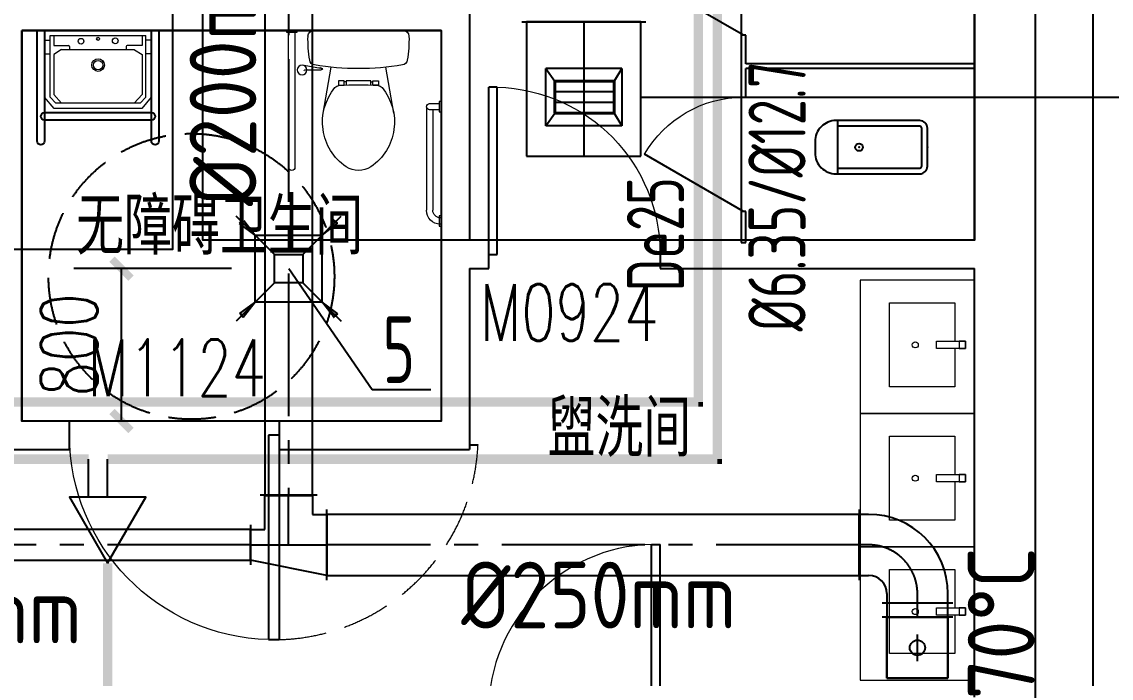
# Model space of a CAD drawing. Extents: x 1738143 to 1822243, y -608375 to -303375.
# Drawn here: x 1799328 to 1805046, y -381948 to -378502 of the extents above; entities that cross this region are included whole.
import ezdxf

# ---------------------------------------------------------------- set-up
doc = ezdxf.new("R2010")
doc.units = 0
doc.header["$LTSCALE"] = 1000
doc.header["$MEASUREMENT"] = 0
doc.linetypes.add('CENTER2', pattern=[1.125, 0.75, -0.125, 0.125, -0.125])
doc.linetypes.add('DASH', pattern=[0.35, 0.25, -0.1])
for name, color, linetype, lineweight in [('A-FLOR-IDEN', 7, 'Continuous', 20), ('A-LVTRY', 145, 'Continuous', 20), ('洁具', 144, 'Continuous', 9)]:
    doc.layers.add(name, color=color, linetype=linetype, lineweight=lineweight)
for name, color, linetype in [('DUCT-排风中心线', 5, 'CENTER2'), ('DUCT-排风标注', 3, 'Continuous'), ('DUCT-排风管', 31, 'Continuous'), ('DUCT-排风管端线', 2, 'Continuous'), ('DUCT-排风风口', 7, 'Continuous'), ('DUCT-送风中心线', 5, 'CENTER2'), ('DUCT-送风标注', 3, 'Continuous'), ('DUCT-送风法兰', 2, 'Continuous'), ('DUCT-送风管', 4, 'Continuous'), ('DUCT-送风管端线', 2, 'Continuous'), ('DUCT-送风阀门', 7, 'Continuous'), ('LATRINE', 6, 'Continuous'), ('LVTRY', 6, 'Continuous'), ('PIPE-空冷凝水', 150, 'CENTER2'), ('TH_DIM', 3, 'Continuous'), ('TH_TEXT', 7, 'Continuous'), ('VRV-PIPE', 1, 'Continuous'), ('VRV-配件', 1, 'Continuous'), ('WALL', 9, 'Continuous'), ('WINDOW', 4, 'Continuous'), ('WINDOW_TEXT', 7, 'Continuous'), ('采暖', 7, 'Continuous')]:
    doc.layers.add(name, color=color, linetype=linetype)
doc.styles.add('_TCH_DIM_T3', font='SIMPLEX', dxfattribs={"width": 0.705882, "bigfont": 'GBCBIG'})
doc.styles.add('_TCH_WINDOW', font='SIMPLEX', dxfattribs={"height": 3.5, "bigfont": 'GBCBIG'})
doc.styles.add('ROS', font='simhei.ttf', dxfattribs={"width": 0.7})
doc.styles.get("Standard").update_dxf_attribs({"font": 'gbenor.shx', "bigfont": 'gbcbig.shx'})
doc.styles.add('TSSD_Rein', font='Tssdeng.shx', dxfattribs={"width": 0.7, "bigfont": 'hztxt.shx'})
doc.dimstyles.new('_TCH_ARCH&&100', dxfattribs={"dimtxt": 297.5, "dimasz": 100, "dimexe": 250, "dimexo": 300, "dimgap": 126.25, "dimtad": 1, "dimdec": 0, "dimzin": 0, "dimdsep": 46, "dimtxsty": '_TCH_DIM_T3', "dimblk": 'ARCHTICK', "dimcen": 0.09, "dimclrt": 7, "dimazin": 2, "dimtfac": 1, "dimtdec": 0, "dimtix": 1, "dimtmove": 2, "dimatfit": 3, "dimfxl": 30, "dimtolj": 1, "dimtzin": 0, "dimarcsym": 0})

# ---------------------------------------------------------------- blocks, each defined once
blk = doc.blocks.new('A$C549865D3')
at = {"layer": 'A-LVTRY'}
blk.add_lwpolyline([(298.5, 430), (550, 430), (550, 0), (0, 0), (0, 430), (251.5, 430)], dxfattribs=at)
for points in [[(251.5, 500), (251.5, 458), (298.5, 458), (298.5, 500)], [(298.5, 500), (298.5, 309.5), (251.5, 309.5), (251.5, 500)]]:
    blk.add_lwpolyline(points, close=True, dxfattribs=at)
blk.add_circle((275, 170), 20, dxfattribs=at)
blk = doc.blocks.new('2313414')
at = {"layer": 'A-LVTRY'}
blk.add_lwpolyline([(1698293.5, -109163), (1698293.5, -108463), (1698893.5, -108463), (1698893.5, -109163)], close=True, dxfattribs=at)
at = {"layer": 'A-LVTRY', "xscale": -0.8, "yscale": 0.8, "zscale": 0.8, "rotation": 90}
blk.add_blockref('A$C549865D3', (1698741, -108582.2), dxfattribs=at)
blk = doc.blocks.new('52')
at = {"layer": 'A-LVTRY'}
for p, q in [((2025963.6, -89344.3), (2025973.6, -89344.3)), ((2025963.6, -89397.3), (2025963.6, -89344.3)), ((2025970.1, -89354.3), (2025963.6, -89354.3)), ((2025970.1, -89387.3), (2025963.6, -89387.3)), ((2025973.6, -89397.3), (2025963.6, -89397.3)), ((2025897.1, -89970.8), (2025897.1, -89427.3)), ((2025930.1, -89954.3), (2025930.1, -89427.3)), ((2025173.6, -89652.3), (2025173.6, -90360.8)), ((2025206.6, -90360.8), (2025206.6, -89652.3)), ((2025355.1, -89937.2), (2025395.9, -90178.1)), ((2025725.1, -89937.2), (2025684.4, -90178.1)), ((2025963.6, -89954.3), (2025913.6, -89954.3)), ((2025913.6, -89987.3), (2025963.6, -89987.3)), ((2025963.6, -89944.3), (2025973.6, -89944.3)), ((2025963.6, -89997.3), (2025963.6, -89944.3)), ((2025973.6, -89997.3), (2025963.6, -89997.3)), ((2025435.1, -90083.7), (2025465.1, -90083.7)), ((2025435.1, -90105.8), (2025435.1, -90083.7)), ((2025465.1, -90105.8), (2025435.1, -90105.8)), ((2025465.1, -90083.7), (2025465.1, -90105.8)), ((2025475.1, -90100.8), (2025465.1, -90100.8)), ((2025475.1, -90105.8), (2025475.1, -90084.2)), ((2025605.1, -90105.8), (2025475.1, -90105.8)), ((2025605.1, -90084.2), (2025605.1, -90105.8)), ((2025605.1, -90100.8), (2025615.1, -90100.8)), ((2025615.1, -90083.7), (2025615.1, -90105.8)), ((2025645.1, -90083.7), (2025615.1, -90083.7)), ((2025615.1, -90105.8), (2025645.1, -90105.8)), ((2025645.1, -90105.8), (2025645.1, -90083.7)), ((2025258.9, -90163.5), (2025343.9, -90163.5)), ((2025332.6, -90173.5), (2025243.9, -90188.5)), ((2025352.3, -90170.2), (2025338.9, -90175.6)), ((2025163.6, -90360.8), (2025163.6, -90370.8)), ((2025216.6, -90360.8), (2025163.6, -90360.8)), ((2025216.6, -90370.8), (2025216.6, -90360.8))]:
    blk.add_line(p, q, dxfattribs=at)
blk.add_circle((2025243.9, -90163.5), 25, dxfattribs=at)
for centre, radius, start, end in [((2025970.1, -89427.3), 73, 90, 180), ((2025970.1, -89427.3), 40, 90, 180), ((2025190.1, -89652.3), 16.5, 0, 180), ((2025540.1, -89751.4), 115.6, 55.7945, 124.2055), ((2025634.3, -89890), 283.1, 124.2055, 219.7691), ((2025446, -89890), 283.1, 320.2309, 55.7945), ((2025913.6, -89970.8), 16.5, 90, 270), ((2025439.7, -90051.9), 30, 219.7691, 265.5534), ((2025540.1, -88760.8), 1325, 265.5534, 274.4466), ((2025640.5, -90051.9), 30, 274.4466, 320.2309), ((2025258.9, -90159.1), 4.47, 188.438, 270), ((2025343.9, -90172.2), 8.66, 13.4092, 90), ((2025956.3, -90326.1), 681.3, 170.5677, 181.2905), ((2025313.8, -90219.4), 30, 99.3924, 170.5677), ((2025540.1, -91587.8), 1417, 80.6076, 99.3924), ((2025333.8, -90180.6), 7.2, 44.8093, 99.6071), ((2025348.8, -90180.8), 11.1, 71.5159, 152.1438), ((2025766.5, -90219.4), 30, 9.4323, 80.6076), ((2025124, -90326.1), 681.3, 358.7095, 9.4323), ((2025305.1, -90340.8), 30, 181.2905, 270), ((2025775.1, -90340.8), 30, 270, 358.7095)]:
    blk.add_arc(centre, radius, start, end, dxfattribs=at)
blk = doc.blocks.new('$plan$00003700')
at = {"layer": '洁具'}
for p, q in [((-277.4, -50.8), (-250.9, -50.8)), ((-250.9, -349.5), (-250.9, -26)), ((-250.9, -26), (251.3, -26)), ((-231.8, -26), (-231.8, -79)), ((232.2, -26), (232.2, -79)), ((251.3, -349.5), (251.3, -26)), ((279.3, -50.8), (252.7, -50.8)), ((-231.8, -79), (-154.3, -79)), ((-190.6, -100.3), (-231.8, -126.8)), ((-190.6, -100.3), (189.4, -100.3)), ((-149.3, -84), (-149.3, -100.3)), ((148.2, -84), (148.2, -100.3)), ((232.2, -79), (153.2, -79)), ((192.2, -101.1), (232.1, -126.8)), ((-278.9, -123.2), (-250.9, -123.2)), ((-231.8, -126.8), (-231.8, -335.3)), ((232.1, -126.8), (232.1, -335.3)), ((280.7, -123.2), (252.7, -123.2)), ((-231.8, -335.3), (-190.6, -381.3)), ((232.1, -335.3), (190.9, -381.3)), ((-221.5, -381.3), (-250.9, -349.5)), ((221.8, -381.3), (-221.5, -381.3)), ((221.8, -381.3), (251.3, -349.5))]:
    blk.add_line(p, q, dxfattribs=at)
blk.add_lwpolyline([(280, -350), (230, -410), (-230, -410), (-280, -350), (-280, 0), (280, 0)], close=True, dxfattribs=at)
for centre, radius in [((-88.9, -56.1), 15), ((0.9, -43.7), 8), ((90.8, -54.3), 15), ((0.9, -181.6), 33.1), ((0.9, -181.6), 24.9)]:
    blk.add_circle(centre, radius, dxfattribs=at)
for centre, start, end in [((-154.3, -84), 0, 90), ((153.2, -84), 90, 180), ((189.4, -105.3), 57.2444, 90)]:
    blk.add_arc(centre, 5, start, end, dxfattribs=at)
blk = doc.blocks.new('A$C372F7DB2')
at = {"layer": 'LVTRY'}
for points in [[(-580.2, -39.7, -1), (-580.2, 0), (0, 0), (0, -39.7)], [(-470, -39.4, -1), (-431.1, -39.4), (-431.1, -600.3, -1), (-470, -600.3)], [(-580.2, -639.7, -1), (-580.2, -600), (0, -600), (0, -639.7)]]:
    blk.add_lwpolyline(points, format="xyb", close=True, dxfattribs=at)
at = {"layer": 'LVTRY', "rotation": 269.9999999999999}
blk.add_blockref('$plan$00003700', (0, -319.7, 0), dxfattribs=at)
blk = doc.blocks.new('$lvtry$00000200')
at = {"color": 0}
for p, q in [((-109.8, -40), (-109.8, -469.7)), ((99.8, -30), (-99.8, -30)), ((109.8, -469.7), (109.8, -40))]:
    blk.add_line(p, q, dxfattribs=at)
blk.add_lwpolyline([(99.8, 0), (-99.8, 0, 0.414214), (-139.8, -40), (-139.8, -479.7, 0.414214), (-29.8, -589.7), (29.8, -589.7, 0.414214), (139.8, -479.7), (139.8, -40, 0.414214)], format="xyb", close=True, dxfattribs=at)
blk.add_lwpolyline([(139.8, -469.7), (-139.8, -469.7)], dxfattribs=at)
blk.add_circle((0, -358.6), 20, dxfattribs=at)
for centre, start, end in [((-99.8, -40), 90, 180), ((99.8, -40), 0, 90)]:
    blk.add_arc(centre, 10, start, end, dxfattribs=at)
for p in [(0, 0), (0, -358.6)]:
    blk.add_point(p, dxfattribs=at)
blk = doc.blocks.new('$DorLib2D$00000001')
for p, q in [((0.45, 0.975), (0.5, 0.975)), ((0.45, 0), (0.45, 0.975)), ((0.5, 0), (0.5, 0.975)), ((0.5, 0), (0.45, 0))]:
    blk.add_line(p, q)
at = {"lineweight": 13}
blk.add_arc((0.475, 0), 0.975, 91.4693, 180, dxfattribs=at)
blk = doc.blocks.new('$TCHSYS$APDOOR2D')
blk.add_line((0.5, 0), (0, 0.866))
at = {"lineweight": 13}
blk.add_arc((0.5, 0), 1, 120, 180, dxfattribs=at)
blk = doc.blocks.new('A$C7281566F')
blk.add_line((8650.5, 13444.4), (8694.4, 13444.4))
at = {"linetype": 'DASH'}
blk.add_circle((7190.4, 14328.3), 750, dxfattribs=at)
at = {"linetype": 'DASH', "lineweight": 13}
blk.add_arc((7623, 13494), 1072.5, 271.4693, 357.3468, dxfattribs=at)
at = {"layer": 'LATRINE'}
for p, q in [((10075, 16194.4, 400), (10075, 15594.4, 400)), ((10100, 15594.4), (10075, 15594.4)), ((10075, 15594.4), (10075, 15431.9)), ((10100, 15444.4), (10100, 15594.4)), ((11300.5, 15444.4), (10100, 15444.4)), ((11300.5, 15419.4), (11300.5, 15444.4)), ((10075, 15431.9), (10075, 15269.4)), ((11300.5, 15419.4), (10100, 15419.4)), ((10100, 15269.4), (10100, 15419.4)), ((10075, 15269.4), (10100, 15269.4)), ((10075, 15269.4, 400), (10075, 14669.4, 400)), ((10100, 14669.4), (10075, 14669.4)), ((10075, 14669.4), (10075, 14506.9)), ((10100, 14506.9), (10100, 14669.4)), ((10075, 14506.9), (10100, 14506.9))]:
    blk.add_line(p, q, dxfattribs=at)
at = {"layer": 'WALL'}
for p, q in [((11620.5, 14469.4), (11620.5, 19089.4)), ((11300.5, 14519.4), (11300.5, 18469.4)), ((8650.5, 15769.4), (8650.5, 14519.4)), ((6300.5, 15619.4), (6300.5, 14469.4)), ((8463, 15619.4), (6300.5, 15619.4)), ((8500.5, 15619.4), (8463, 15619.4)), ((8500.5, 15619.4), (8500.5, 14469.4)), ((6300.5, 14469.4), (6300.5, 13569.4)), ((8500.5, 14469.4), (8500.5, 13569.4)), ((8750.5, 14519.4), (8650.5, 14519.4)), ((8750.5, 14369.4), (8750.5, 14519.4)), ((11300.5, 14519.4), (9650.5, 14519.4)), ((9650.5, 14519.4), (9650.5, 14369.4)), ((11620.5, 12069.4), (11620.5, 14469.4)), ((8650.5, 14369.4), (8750.5, 14369.4)), ((8650.5, 14369.4), (8650.5, 13419.4)), ((9650.5, 14369.4), (11300.5, 14369.4)), ((11300.5, 12119.4), (11300.5, 14369.4)), ((6550.5, 13569.4), (6300.5, 13569.4)), ((6550.5, 13419.4), (6550.5, 13569.4)), ((8500.5, 13569.4), (7650.5, 13569.4)), ((7650.5, 13569.4), (7650.5, 13419.4)), ((6150.5, 13419.4), (6550.5, 13419.4)), ((7650.5, 13419.4), (8650.5, 13419.4))]:
    blk.add_line(p, q, dxfattribs=at)
at = {"rotation": 90}
blk.add_blockref('A$C372F7DB2', (6380, 15619.4), dxfattribs=at)
at = {"layer": 'A-LVTRY', "extrusion": (0, 0, -1), "zscale": -1, "rotation": 180}
blk.add_blockref('52', (2017473.1, -74751.4), dxfattribs=at)
at = {"layer": 'A-LVTRY', "xscale": -1}
for p in [(1709594.1, 122771.5), (1709594.1, 122071.5), (1709594.1, 121371.5)]:
    blk.add_blockref('2313414', p, dxfattribs=at)
at = {"layer": 'LATRINE', "xscale": 600, "yscale": -600, "zscale": 25, "rotation": 270}
for p in [(10087.5, 15894.4), (10087.5, 14969.4)]:
    blk.add_blockref('$TCHSYS$APDOOR2D', p, dxfattribs=at)
at = {"layer": 'LVTRY', "extrusion": (0, 0, -1), "xscale": -1, "zscale": -1, "rotation": 90}
blk.add_blockref('$lvtry$00000200', (-11052.8, 15006.9, 0), dxfattribs=at)
at = {"layer": 'WINDOW'}
ref = blk.add_blockref('$DorLib2D$00000001', (9200.5, 14444.4), dxfattribs=dict(at, xscale=900, yscale=-900, zscale=900, rotation=180.0000000000052))
ref.add_attrib('A', 'M0924', (8705.5, 13990.7), dxfattribs={"layer": 'WINDOW_TEXT', "height": 297.5, "style": '_TCH_WINDOW', "width": 0.705882})
ref = blk.add_blockref('$DorLib2D$00000001', (7100.5, 13494.4), dxfattribs=dict(at, xscale=-1100, yscale=1100, zscale=-1100, rotation=180.0000000000028))
ref.add_attrib('A', 'M1124', (6645.5, 13700.5), dxfattribs={"layer": 'WINDOW_TEXT', "height": 297.5, "style": '_TCH_WINDOW', "width": 0.705882})
ref = blk.add_blockref('$DorLib2D$00000001', (9200.5, 12044.4), dxfattribs=dict(at, xscale=-900, yscale=-900, zscale=-900, rotation=179.9999999999935))
ref.add_attrib('A', 'M0924', (8705.5, 11590.7), dxfattribs={"layer": 'WINDOW_TEXT', "height": 297.5, "rotation": 360, "style": '_TCH_WINDOW', "width": 0.705882})
at = {"layer": 'A-FLOR-IDEN', "style": 'ROS', "width": 0.7}
for s, p in [('无障碍卫生间', (6586, 14471.2)), ('盥洗间', (9060, 13410.2))]:
    blk.add_text(s, height=262.87, dxfattribs=at).set_placement(p)
blk = doc.blocks.new('_ArchTick')
at = {"color": 0, "linetype": 'ByBlock', "const_width": 0.4}
blk.add_lwpolyline([(-0.5, -0.5), (0.5, 0.5)], dxfattribs=at)
blk = doc.blocks.new('*D875')
at = {"layer": 'Defpoints', "color": 0, "transparency": 16777216}
for p in [(1802278.1, -378097.8), (1805854.5, -378097.8), (1802278.1, -378897.8)]:
    blk.add_point(p, dxfattribs=at)
at = {"layer": 'TH_DIM', "color": 0, "lineweight": -2, "transparency": 16777216}
for p, q in [((1802578.1, -378097.8), (1806104.5, -378097.8)), ((1805854.5, -378897.8), (1805854.5, -378097.8)), ((1802578.1, -378897.8), (1806104.5, -378897.8))]:
    blk.add_line(p, q, dxfattribs=at)
at = {"layer": 'TH_DIM', "color": 0, "lineweight": -2, "transparency": 16777216, "xscale": 100, "yscale": 100, "zscale": 100}
for p, rotation in [((1805854.5, -378097.8), 90), ((1805854.5, -378897.8), 270)]:
    blk.add_blockref('_ArchTick', p, dxfattribs=dict(at, rotation=rotation))
at = {"layer": 'TH_DIM', "color": 7, "transparency": 16777216, "insert": (1805579.5, -378497.8), "char_height": 297.5, "attachment_point": 5, "rotation": 90, "style": '_TCH_DIM_T3'}
blk.add_mtext('\\A1;800', dxfattribs=at)
blk = doc.blocks.new('*D878')
at = {"layer": 'Defpoints', "color": 0, "transparency": 16777216}
for p in [(1799851.6, -379797.8), (1800729.1, -379797.8), (1800729.1, -380597.8)]:
    blk.add_point(p, dxfattribs=at)
at = {"layer": 'TH_DIM', "color": 0, "lineweight": -2, "transparency": 16777216}
for p, q in [((1800429.1, -379797.8), (1799601.6, -379797.8)), ((1799851.6, -380597.8), (1799851.6, -379797.8)), ((1800429.1, -380597.8), (1799601.6, -380597.8))]:
    blk.add_line(p, q, dxfattribs=at)
at = {"layer": 'TH_DIM', "color": 0, "lineweight": -2, "transparency": 16777216, "xscale": 100, "yscale": 100, "zscale": 100}
for p, rotation in [((1799851.6, -379797.8), 90), ((1799851.6, -380597.8), 270)]:
    blk.add_blockref('_ArchTick', p, dxfattribs=dict(at, rotation=rotation))
at = {"layer": 'TH_DIM', "color": 7, "transparency": 16777216, "insert": (1799576.6, -380197.8), "char_height": 297.5, "attachment_point": 5, "rotation": 90, "style": '_TCH_DIM_T3'}
blk.add_mtext('\\A1;800', dxfattribs=at)
blk = doc.blocks.new('*D882')
at = {"layer": 'Defpoints', "color": 0, "transparency": 16777216}
for p in [(1798470.5, -380747.8), (1799401.5, -380747.8), (1799401.5, -381247.8)]:
    blk.add_point(p, dxfattribs=at)
at = {"layer": 'TH_DIM', "color": 0, "lineweight": -2, "transparency": 16777216}
for p, q in [((1798470.5, -380747.8), (1798470.5, -380647.8)), ((1799101.5, -380747.8), (1798220.5, -380747.8)), ((1798470.5, -381247.8), (1798470.5, -380747.8)), ((1799101.5, -381247.8), (1798220.5, -381247.8)), ((1798470.5, -381247.8), (1798470.5, -381347.8))]:
    blk.add_line(p, q, dxfattribs=at)
at = {"layer": 'TH_DIM', "color": 0, "lineweight": -2, "transparency": 16777216, "xscale": 100, "yscale": 100, "zscale": 100}
for p, rotation in [((1798470.5, -380747.8), 270), ((1798470.5, -381247.8), 90)]:
    blk.add_blockref('_ArchTick', p, dxfattribs=dict(at, rotation=rotation))
at = {"layer": 'TH_DIM', "color": 7, "transparency": 16777216, "insert": (1798195.5, -380997.8), "char_height": 297.5, "attachment_point": 5, "rotation": 90, "style": '_TCH_DIM_T3'}
blk.add_mtext('\\A1;500', dxfattribs=at)
blk = doc.blocks.new('$风口$00000108')
for p, q in [((-250, 135), (-190, 75)), ((-250, -135), (-250, 135)), ((250, 135), (200, 75)), ((250, 135), (250, -135)), ((200, 25), (-190, 25)), ((200, -25), (-190, -25)), ((-250, -135), (-190, -75)), ((200, -75), (250, -135)), ((250, -135), (-250, -135))]:
    blk.add_line(p, q)
at = {"linetype": 'Continuous'}
blk.add_line((250, 135), (-250, 135), dxfattribs=at)
at = {"lineweight": 40}
for p, q in [((-190, 75), (200, 75)), ((-190, -75), (-190, 75)), ((200, 75), (200, -75)), ((-190, -75), (200, -75))]:
    blk.add_line(p, q, dxfattribs=at)
blk = doc.blocks.new('$风口$00000069')
h = blk.add_hatch(color=256)
h.paths.add_polyline_path([(-178, 177.7), (-248, 243.5), (-236, 252)])
h.paths.add_polyline_path([(-175.2, 175), (-258, 236.4), (-248, 243.5)])
for points in [[(-257.9, 236.4), (-258, 236.4), (-245, 248), (-243.5, 246.6)], [(-248, 243.4), (-249, 244.4), (-237.9, 254.3), (-236.1, 251.9)], [(245.5, 245.4), (246.5, 246.4), (235.1, 255.9), (233.3, 253.4)], [(255.6, 238.7), (255.7, 238.7), (246.5, 246.4), (245.5, 245.4)], [(-245.5, -246.6), (-246.5, -247.7), (-256.1, -236.3), (-253.7, -234.6)], [(-238.7, -256.7), (-238.7, -256.8), (-246.5, -247.7), (-245.5, -246.6)], [(246.7, -243.5), (247.8, -244.5), (236.6, -254.3), (234.8, -251.9)], [(256.6, -236.6), (256.8, -236.6), (247.8, -244.5), (246.7, -243.5)]]:
    blk.add_hatch(color=256).paths.add_polyline_path(points)
h = blk.add_hatch(color=256)
h.paths.add_polyline_path([(177.6, 177.4), (245.5, 245.4), (233.2, 253.5)])
h.paths.add_polyline_path([(174.9, 174.7), (255.7, 238.6), (245.5, 245.4)])
h = blk.add_hatch(color=256)
h.paths.add_polyline_path([(-178.2, -178.2), (-245.5, -246.6), (-253.8, -234.5)])
h.paths.add_polyline_path([(-175.5, -175.4), (-238.7, -256.8), (-245.5, -246.6)])
h = blk.add_hatch(color=256)
h.paths.add_polyline_path([(177.2, -177.3), (246.7, -243.6), (234.7, -252)])
h.paths.add_polyline_path([(174.4, -174.7), (256.7, -236.5), (246.7, -243.6)])
for p, q in [((-75.1, 74.9), (-275.1, 274.9)), ((-258, 236.4), (-237.3, 254.8)), ((-258, 236.4), (-236, 252)), ((-175.8, 175.4), (-258, 236.4)), ((-258, 236.4), (-249.6, 235.8)), ((-236, 252), (-177.7, 177.2)), ((74.9, 74.9), (276, 276)), ((175.4, 175.1), (255.7, 238.6)), ((235, 255.8), (232.8, 252.7)), ((255.7, 238.6), (233.2, 253.5)), ((255.7, 238.7), (234.5, 256.4)), ((234.5, 256.4), (235, 255.8)), ((255.7, 238.7), (247.3, 237.8)), ((-175.1, -175.1), (-175.1, 174.9)), ((-175.1, 174.9), (174.9, 174.9)), ((174.9, 174.9), (174.9, -175.1)), ((-75.1, -75.1), (-75.1, 74.9)), ((-75.1, 74.9), (74.9, 74.9)), ((74.9, 74.9), (74.9, -75.1)), ((-76, -76), (-276, -276)), ((74.9, -75.1), (-75.1, -75.1)), ((74.9, -75.1), (274.9, -275.1)), ((-253.8, -234.5), (-177.7, -177.8)), ((-175.9, -176), (-238.7, -256.8)), ((174.9, -175.1), (-175.1, -175.1)), ((174.9, -175.1), (256.7, -236.5)), ((234.7, -252), (176.8, -176.9)), ((-256.6, -235.7), (-256.1, -236.3)), ((-238.7, -256.8), (-256.6, -235.7)), ((-256.1, -236.3), (-253, -234.1)), ((-238.7, -256.8), (-253.8, -234.5)), ((-238.7, -256.8), (-237.9, -248.4)), ((236.5, -254.3), (234.3, -251.2)), ((256.7, -236.5), (234.7, -252)), ((256.8, -236.6), (236, -254.8)), ((236, -254.8), (236.5, -254.3)), ((256.8, -236.6), (248.3, -235.9))]:
    blk.add_line(p, q)
blk = doc.blocks.new('00000593Cent')
at = {"lineweight": -2}
blk.add_line((-218.75, 0), (218.75, 0), dxfattribs=at)
at = {"color": 0, "linetype": 'ByBlock', "lineweight": -2}
blk.add_circle((0, 0), 125, dxfattribs=at)
blk = doc.blocks.new('00000593Body')
at = {"color": 0, "linetype": 'ByBlock', "lineweight": -2}
for p, q in [((250, 500), (-250, 500)), ((-250, -500), (-250, 500)), ((250, -500), (250, 500)), ((-250, -500), (250, -500))]:
    blk.add_line(p, q, dxfattribs=at)

msp = doc.modelspace()

# ---------------------------------------------------------------- hatches: boundary and pattern name
at = {"layer": 'PIPE-空冷凝水', "linetype": 'CENTER2'}
for points in [[(1802879.1, -380497.8), (1802879.1, -380522.8), (1802904.1, -380522.8)], [(1802879.1, -380497.8), (1802904.1, -380497.8), (1802904.1, -380522.8)]]:
    msp.add_hatch(color=256, dxfattribs=at).paths.add_polyline_path(points)
at = {"layer": 'VRV-PIPE', "linetype": 'Continuous'}
for points in [[(1802979.1, -380797.8), (1803004.1, -380797.8), (1803004.1, -380822.8)], [(1802979.1, -380797.8), (1802979.1, -380822.8), (1803004.1, -380822.8)]]:
    msp.add_hatch(color=256, dxfattribs=at).paths.add_polyline_path(points)

# ---------------------------------------------------------------- linework, layer by layer
for p, q in [((1800729.1, -379797.8), (1801167, -380432.6, 600.2)), ((1801167, -380432.6, 600.2), (1801474.4, -380432.6, 600.2))]:
    msp.add_line(p, q)
for points in [[(1763509.1, -374777.8), (1804949.1, -374777.8), (1804949.1, -400217.8), (1763509.1, -400217.8)], [(1796529.1, -375397.8), (1800119.9, -375397.8), (1800119.9, -379697.8), (1796529.1, -379697.8)], [(1800279.1, -375397.8), (1804329.1, -375397.8), (1804329.1, -379647.8), (1800279.1, -379647.8)], [(1799329.1, -378547.8), (1801529.1, -378547.8), (1801529.1, -380597.8), (1799329.1, -380597.8)]]:
    msp.add_lwpolyline(points, close=True)
at = {"layer": 'DUCT-排风中心线'}
msp.add_line((1800729, -377572.8), (1800729, -380987.6), dxfattribs=at)
at = {"layer": 'DUCT-排风管'}
for p, q in [((1800604, -377572.8), (1800604, -380987.6)), ((1800854, -380987.6), (1800854, -377572.8))]:
    msp.add_line(p, q, dxfattribs=at)
at = {"layer": 'DUCT-排风管端线'}
msp.add_line((1800604, -380987.6), (1800854, -380987.6), dxfattribs=at)
at = {"layer": 'DUCT-送风中心线'}
for p, q in [((1802278.1, -378502), (1802278.1, -379207.5)), ((1800729, -381247.8), (1800729, -380987.8)), ((1800528.8, -381247.8), (1797207.2, -381247.8)), ((1800529, -381247.8), (1800729, -381247.8)), ((1800729, -381247.8), (1800929, -381247.8)), ((1803722.9, -381247.8), (1800929.2, -381247.8)), ((1803773.1, -381247.8), (1803723.1, -381247.8)), ((1804029.1, -381553.8), (1804029.1, -381503.8)), ((1804029.1, -381627.6), (1804029.1, -381554))]:
    msp.add_line(p, q, dxfattribs=at)
msp.add_arc((1803773.1, -381503.8), 256, 0, 90, dxfattribs=at)
at = {"layer": 'DUCT-送风法兰'}
for p, q in [((1801953.1, -378501.9), (1802603.1, -378501.9)), ((1800879, -380987.7), (1800579, -380987.7)), ((1800929.1, -381432.8), (1800929.1, -381062.8)), ((1803723, -381062.8), (1803723, -381432.8)), ((1800528.9, -381142.8), (1800528.9, -381352.8)), ((1804214.1, -381553.9), (1803844.1, -381553.9)), ((1804214.1, -381627.7), (1803844.1, -381627.7))]:
    msp.add_line(p, q, dxfattribs=at)
at = {"layer": 'DUCT-送风管'}
for p, q in [((1801978.1, -378502), (1801978.1, -379207.5)), ((1802578.1, -379207.5), (1802578.1, -378502)), ((1801978.1, -379207.5), (1802578.1, -379207.5)), ((1800604, -381167.8), (1800604, -380987.8)), ((1800854, -380987.8), (1800854, -381087.8)), ((1800854, -381087.8), (1800929, -381087.8)), ((1803722.9, -381087.8), (1800929.2, -381087.8)), ((1803773.1, -381087.8), (1803723.1, -381087.8)), ((1800528.8, -381167.8), (1797207.2, -381167.8)), ((1800529, -381167.8), (1800604, -381167.8)), ((1797207.2, -381327.8), (1800528.8, -381327.8)), ((1800929, -381407.8), (1800529, -381327.8)), ((1800929.2, -381407.8), (1803722.9, -381407.8)), ((1803723.1, -381407.8), (1803773.1, -381407.8)), ((1803869.1, -381503.8), (1803869.1, -381553.8)), ((1804189.1, -381553.8), (1804189.1, -381503.8)), ((1803869.1, -381554), (1803869.1, -381627.6)), ((1804189.1, -381627.6), (1804189.1, -381554)), ((1803869.1, -381947.8), (1803869.1, -381627.8)), ((1804189.1, -381627.8), (1804189.1, -381947.8))]:
    msp.add_line(p, q, dxfattribs=at)
for radius in [416, 96]:
    msp.add_arc((1803773.1, -381503.8), radius, 0, 90, dxfattribs=at)
at = {"layer": 'DUCT-送风管端线'}
for p, q in [((1802578.1, -378502), (1801978.1, -378502)), ((1800604, -380987.8), (1800854, -380987.8)), ((1800929, -381087.8), (1800929, -381407.8)), ((1800929.2, -381087.8), (1800929.2, -381407.8)), ((1803722.9, -381407.8), (1803722.9, -381087.8)), ((1803723.1, -381087.8), (1803723.1, -381407.8)), ((1800528.8, -381327.8), (1800528.8, -381167.8)), ((1800529, -381327.8), (1800529, -381167.8)), ((1804189.1, -381553.8), (1803869.1, -381553.8)), ((1804189.1, -381554), (1803869.1, -381554)), ((1803869.1, -381627.6), (1804189.1, -381627.6)), ((1803869.1, -381627.8), (1804189.1, -381627.8)), ((1803869.1, -381947.8), (1804189.1, -381947.8))]:
    msp.add_line(p, q, dxfattribs=at)
at = {"layer": 'PIPE-空冷凝水', "linetype": 'CENTER2', "const_width": 50}
for points in [[(1802879.1, -380497.8), (1802879.1, -378200.1)], [(1797980.1, -380497.8), (1802879.1, -380497.8)]]:
    msp.add_lwpolyline(points, dxfattribs=at)
at = {"layer": 'VRV-PIPE', "linetype": 'Continuous', "const_width": 50}
for points in [[(1802979.1, -380797.8), (1802979.1, -378048.6)], [(1797880.1, -380797.8), (1799679.1, -380797.8)], [(1799779.1, -380797.8), (1802979.1, -380797.8)], [(1799779.1, -384247.8), (1799779.1, -381344.2)]]:
    msp.add_lwpolyline(points, dxfattribs=at)
at = {"layer": 'VRV-配件'}
for p, q in [((1799679.1, -380997.8), (1799679.1, -380797.8)), ((1799779.1, -380997.8), (1799779.1, -380797.8))]:
    msp.add_line(p, q, dxfattribs=at)
at = {"layer": 'VRV-配件', "elevation": 2500}
msp.add_lwpolyline([(1799779.1, -381344.2), (1799979.1, -380997.8), (1799579.1, -380997.8)], close=True, dxfattribs=at)

# ---------------------------------------------------------------- block references
msp.add_blockref('A$C7281566F', (1793028.5, -394167.1))
at = {"layer": 'DUCT-排风风口', "xscale": 0.8, "yscale": 1.111111111111111}
msp.add_blockref('$风口$00000108', (1802278.1, -378897.8, 2600), dxfattribs=at)
at = {"layer": 'DUCT-排风风口'}
msp.add_blockref('$风口$00000069', (1800729.1, -379797.8, 2600), dxfattribs=at)
at = {"layer": 'DUCT-送风阀门', "yscale": 0.32, "rotation": 89.99999999999999}
for name, xscale in [('00000593Body', 0.64), ('00000593Cent', 0.32)]:
    msp.add_blockref(name, (1804029.1, -381787.8, 2875), dxfattribs=dict(at, xscale=xscale))

# ---------------------------------------------------------------- texts
at = {"layer": 'DUCT-排风标注'}
msp.add_text('%%C200mm', height=350, rotation=90, dxfattribs=at).set_placement((1800559.3, -379469.8))
msp.add_text('%%C150mm', height=350, dxfattribs=at).set_placement((1798254.3, -381765.2, 375))
at = {"layer": 'DUCT-送风标注'}
msp.add_text('%%C250mm', height=350, dxfattribs=at).set_placement((1801634.7, -381686.5, -2875))
at = {"layer": 'DUCT-送风阀门'}
msp.add_text('70%%dC', height=350, rotation=90, dxfattribs=at).set_placement((1804643.3, -382058.7, 2875))
at = {"layer": 'TH_TEXT', "style": 'TSSD_Rein', "width": 0.7}
msp.add_text('5', height=350, dxfattribs=at).set_placement((1801222.5, -380398.1, 600.2))
at = {"layer": '采暖', "char_height": 300, "width": 28472.73, "attachment_point": 7, "rotation": 90, "line_spacing_factor": 0.96, "style": 'TSSD_Rein'}
for s, insert in [('{\\Ftssdeng,tssdchn|c134;%%C6.35/%%C12.7}', (1803442.2, -380127.3, 2500)), ('{\\Ftssdeng,tssdchn|c134;De25}', (1802804.2, -379918.2, 2500))]:
    msp.add_mtext(s, dxfattribs=dict(at, insert=insert))

# ---------------------------------------------------------------- dimensions: what is measured, and where the dimension line sits
at = {"layer": 'TH_DIM'}
for p1, p2, distance, picture, middle in [((1802278.1, -378897.8), (1802278.1, -378097.8), -3576.4, '*D875', (1805579.5, -378497.8)), ((1800729.1, -380597.8), (1800729.1, -379797.8), 877.5, '*D878', (1799576.6, -380197.8)), ((1799401.5, -381247.8), (1799401.5, -380747.8), 930.9, '*D882', (1798195.5, -380997.8))]:
    dim = msp.add_aligned_dim(p1=p1, p2=p2, distance=distance, dimstyle='_TCH_ARCH&&100', dxfattribs=at)
    dim.commit()
    dim.dimension.update_dxf_attribs({"geometry": picture, "text_midpoint": middle})

doc.saveas('drawing.dxf')
